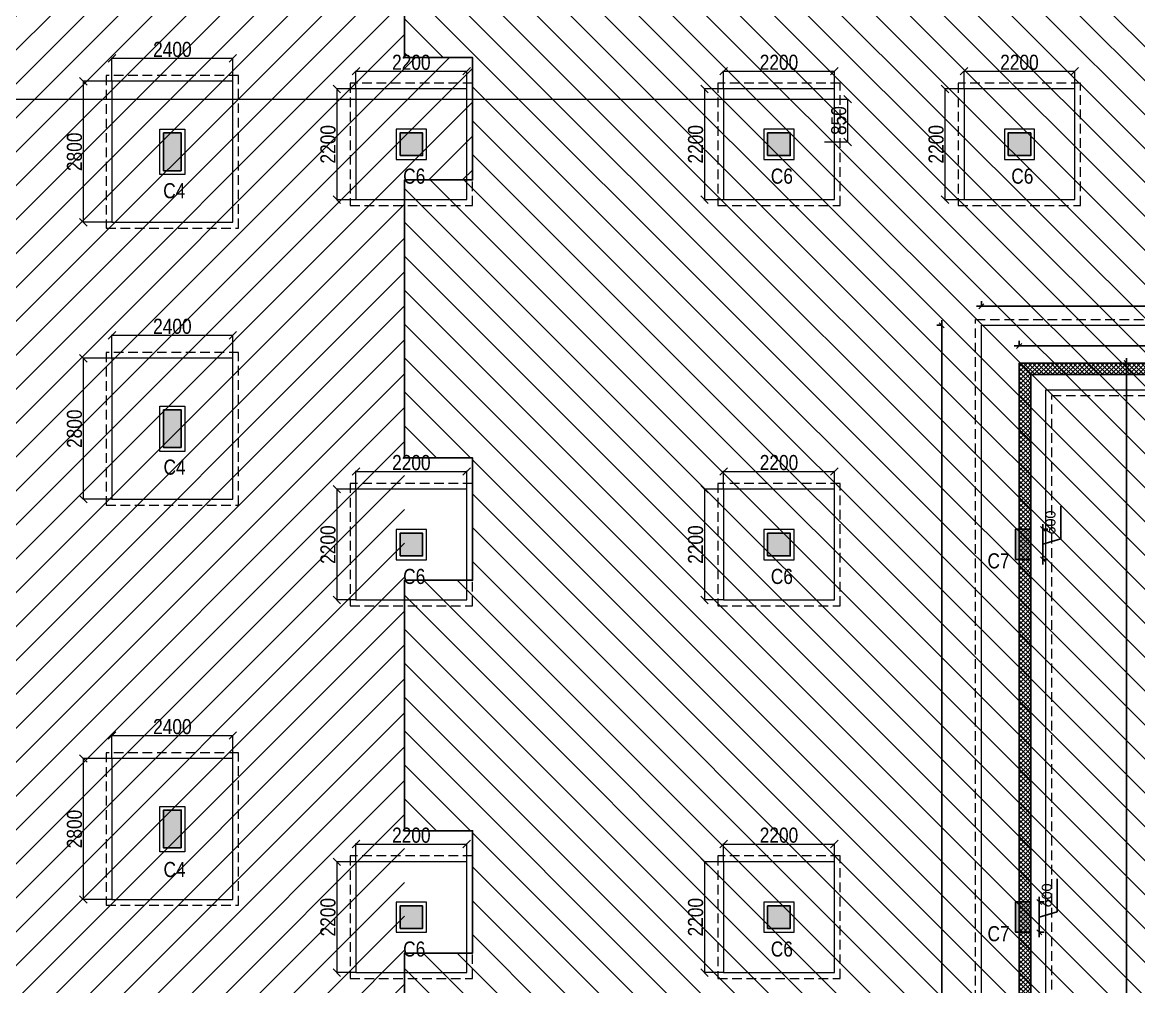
# Model space of a CAD drawing. Header units: millimetres. Extents: x 1112055 to 3390982, y -148532 to 766891.
# Drawn here: x 2784653 to 2806820, y 287762 to 306914 of the extents above; entities that cross this region are included whole.
import ezdxf

# ---------------------------------------------------------------- set-up
doc = ezdxf.new("R2010")
doc.units = ezdxf.units.MM
doc.header["$PDMODE"] = 35
doc.header["$PDSIZE"] = -25
doc.linetypes.add('Hidden', pattern=[9.525, 6.35, -3.175])
for name, color, linetype, lineweight in [('B COL. NO.', 3, 'Continuous', 20), ('B FINAL COLUMN', 1, 'Continuous', 30), ('B FOOTING', 49, 'Continuous', 20), ('B FOOTING DIM', 234, 'Continuous', 9), ('B HATCH', 250, 'Continuous', 0), ('B P.C.C', 251, 'Continuous', 0), ('EXCAVATION LINE', 236, 'Continuous', 30)]:
    doc.layers.add(name, color=color, linetype=linetype, lineweight=lineweight)
doc.layers.add('B Pedestal', color=7, linetype='Continuous', lineweight=9, true_color=0x5c8948)
doc.layers.add('B-COL HT', color=7, linetype='Continuous', lineweight=0, true_color=0x4e4f45)
doc.styles.add('Cali', font='calibri.ttf')
doc.styles.add('SWINC', font='swissc.ttf')
doc.dimstyles.new('1.100', dxfattribs={"dimtxt": 200, "dimasz": 100, "dimexe": 100, "dimexo": 100, "dimgap": 100, "dimtad": 1, "dimdec": 0, "dimzin": 0, "dimdsep": 46, "dimtxsty": 'Cali', "dimblk": 'OBLIQUE', "dimcen": 0, "dimdle": 100, "dimclrd": 256, "dimclre": 256, "dimclrt": 3, "dimadec": 0, "dimazin": 0, "dimtfac": 1, "dimtdec": 0, "dimtofl": 0, "dimtmove": 1, "dimatfit": 0, "dimfxl": 100, "dimfxlon": 1, "dimtolj": 1, "dimtzin": 0, "dimlwd": -1, "dimlwe": -1, "dimarcsym": 0})
doc.dimstyles.new('BHOOMI', dxfattribs={"dimtxt": 230, "dimasz": 150, "dimexe": 10, "dimexo": 0, "dimgap": 25, "dimtad": 1, "dimdec": 0, "dimzin": 0, "dimdsep": 46, "dimtxsty": 'SWINC', "dimblk": 'OBLIQUE', "dimcen": 0.09, "dimclrd": 250, "dimclre": 250, "dimclrt": 256, "dimaunit": 1, "dimadec": 3, "dimazin": 0, "dimtfac": 1, "dimtdec": 0, "dimtofl": 0, "dimtmove": 1, "dimatfit": 3, "dimfxl": 100, "dimtolj": 1, "dimtzin": 0, "dimlwd": 9, "dimlwe": 5, "dimarcsym": 0})

# ---------------------------------------------------------------- blocks, each defined once
blk = doc.blocks.new('_Oblique')
at = {"color": 0, "linetype": 'ByBlock', "lineweight": -2}
blk.add_line((-0.5, -0.5), (0.5, 0.5), dxfattribs=at)
blk = doc.blocks.new('*D4175')
at = {"layer": 'B FOOTING DIM', "color": 250, "lineweight": 5, "ltscale": 0.5, "transparency": 16777216}
for p, q in [((2754657, 305388), (2801051, 305388)), ((2801041, 305388), (2801041, 304538)), ((2800584, 304538), (2801051, 304538))]:
    blk.add_line(p, q, dxfattribs=at)
at = {"layer": 'Defpoints', "color": 0, "transparency": 16777216}
for p in [(2754657, 305388), (2800584, 304538), (2801041, 304538)]:
    blk.add_point(p, dxfattribs=at)
at = {"layer": 'B FOOTING DIM', "color": 250, "lineweight": 5, "transparency": 16777216, "xscale": 150, "yscale": 150, "zscale": 150}
for p, rotation in [((2801041, 305388), 90), ((2801041, 304538), 270)]:
    blk.add_blockref('_Oblique', p, dxfattribs=dict(at, rotation=rotation))
at = {"layer": 'B FOOTING DIM', "transparency": 16777216, "insert": (2800866, 304963), "char_height": 300, "attachment_point": 5, "rotation": 90, "style": 'SWINC'}
blk.add_mtext('\\A1;850', dxfattribs=at)
blk = doc.blocks.new('*D4503')
at = {"layer": 'B FOOTING DIM', "color": 250, "lineweight": 5, "ltscale": 0.5, "transparency": 16777216}
for p, q in [((2786432, 292293), (2785854, 292293)), ((2785864, 292293), (2785864, 289493)), ((2786432, 289493), (2785854, 289493))]:
    blk.add_line(p, q, dxfattribs=at)
at = {"layer": 'Defpoints', "color": 0, "transparency": 16777216}
for p in [(2786432, 292293), (2785864, 289493), (2786432, 289493)]:
    blk.add_point(p, dxfattribs=at)
at = {"layer": 'B FOOTING DIM', "color": 250, "lineweight": 5, "transparency": 16777216, "xscale": 150, "yscale": 150, "zscale": 150}
for p, rotation in [((2785864, 292293), 90), ((2785864, 289493), 270)]:
    blk.add_blockref('_Oblique', p, dxfattribs=dict(at, rotation=rotation))
at = {"layer": 'B FOOTING DIM', "transparency": 16777216, "insert": (2785689, 290893), "char_height": 300, "attachment_point": 5, "rotation": 90, "style": 'SWINC'}
blk.add_mtext('\\A1;2800', dxfattribs=at)
blk = doc.blocks.new('*D4504')
at = {"layer": 'B FOOTING DIM', "color": 250, "lineweight": 5, "ltscale": 0.5, "transparency": 16777216}
for p, q in [((2786432, 292293), (2786432, 292760)), ((2786432, 292750), (2788832, 292750)), ((2788832, 292293), (2788832, 292760))]:
    blk.add_line(p, q, dxfattribs=at)
at = {"layer": 'Defpoints', "color": 0, "transparency": 16777216}
for p in [(2788832, 292750), (2786432, 292293), (2788832, 292293)]:
    blk.add_point(p, dxfattribs=at)
at = {"layer": 'B FOOTING DIM', "color": 250, "lineweight": 5, "transparency": 16777216, "xscale": 150, "yscale": 150, "zscale": 150, "rotation": 180}
blk.add_blockref('_Oblique', (2786432, 292750), dxfattribs=at)
at = {"layer": 'B FOOTING DIM', "color": 250, "lineweight": 5, "transparency": 16777216, "xscale": 150, "yscale": 150, "zscale": 150}
blk.add_blockref('_Oblique', (2788832, 292750), dxfattribs=at)
at = {"layer": 'B FOOTING DIM', "transparency": 16777216, "insert": (2787632, 292925), "char_height": 300, "attachment_point": 5, "style": 'SWINC'}
blk.add_mtext('\\A1;2400', dxfattribs=at)
blk = doc.blocks.new('*D4505')
at = {"layer": 'B FOOTING DIM', "color": 250, "lineweight": 5, "ltscale": 0.5, "transparency": 16777216}
for p, q in [((2786432, 305743), (2785854, 305743)), ((2785864, 305743), (2785864, 302943)), ((2786432, 302943), (2785854, 302943))]:
    blk.add_line(p, q, dxfattribs=at)
at = {"layer": 'Defpoints', "color": 0, "transparency": 16777216}
for p in [(2786432, 305743), (2785864, 302943), (2786432, 302943)]:
    blk.add_point(p, dxfattribs=at)
at = {"layer": 'B FOOTING DIM', "color": 250, "lineweight": 5, "transparency": 16777216, "xscale": 150, "yscale": 150, "zscale": 150}
for p, rotation in [((2785864, 305743), 90), ((2785864, 302943), 270)]:
    blk.add_blockref('_Oblique', p, dxfattribs=dict(at, rotation=rotation))
at = {"layer": 'B FOOTING DIM', "transparency": 16777216, "insert": (2785689, 304343), "char_height": 300, "attachment_point": 5, "rotation": 90, "style": 'SWINC'}
blk.add_mtext('\\A1;2800', dxfattribs=at)
blk = doc.blocks.new('*D4506')
at = {"layer": 'B FOOTING DIM', "color": 250, "lineweight": 5, "ltscale": 0.5, "transparency": 16777216}
for p, q in [((2786432, 305743), (2786432, 306210)), ((2786432, 306200), (2788832, 306200)), ((2788832, 305743), (2788832, 306210))]:
    blk.add_line(p, q, dxfattribs=at)
at = {"layer": 'Defpoints', "color": 0, "transparency": 16777216}
for p in [(2788832, 306200), (2786432, 305743), (2788832, 305743)]:
    blk.add_point(p, dxfattribs=at)
at = {"layer": 'B FOOTING DIM', "color": 250, "lineweight": 5, "transparency": 16777216, "xscale": 150, "yscale": 150, "zscale": 150, "rotation": 180}
blk.add_blockref('_Oblique', (2786432, 306200), dxfattribs=at)
at = {"layer": 'B FOOTING DIM', "color": 250, "lineweight": 5, "transparency": 16777216, "xscale": 150, "yscale": 150, "zscale": 150}
blk.add_blockref('_Oblique', (2788832, 306200), dxfattribs=at)
at = {"layer": 'B FOOTING DIM', "transparency": 16777216, "insert": (2787632, 306375), "char_height": 300, "attachment_point": 5, "style": 'SWINC'}
blk.add_mtext('\\A1;2400', dxfattribs=at)
blk = doc.blocks.new('*D4263')
at = {"layer": 'B FOOTING DIM', "color": 250, "lineweight": 5, "ltscale": 0.5, "transparency": 16777216}
for p, q in [((2798577, 290242), (2798188, 290242)), ((2798198, 290242), (2798198, 288042)), ((2798577, 288042), (2798188, 288042))]:
    blk.add_line(p, q, dxfattribs=at)
at = {"layer": 'Defpoints', "color": 0, "transparency": 16777216}
for p in [(2798577, 290242), (2798198, 288042), (2798577, 288042)]:
    blk.add_point(p, dxfattribs=at)
at = {"layer": 'B FOOTING DIM', "color": 250, "lineweight": 5, "transparency": 16777216, "xscale": 150, "yscale": 150, "zscale": 150}
for p, rotation in [((2798198, 290242), 90), ((2798198, 288042), 270)]:
    blk.add_blockref('_Oblique', p, dxfattribs=dict(at, rotation=rotation))
at = {"layer": 'B FOOTING DIM', "transparency": 16777216, "insert": (2798023, 289142), "char_height": 300, "attachment_point": 5, "rotation": 90, "style": 'SWINC'}
blk.add_mtext('\\A1;2200', dxfattribs=at)
blk = doc.blocks.new('*D4264')
at = {"layer": 'B FOOTING DIM', "color": 250, "lineweight": 5, "ltscale": 0.5, "transparency": 16777216}
for p, q in [((2798577, 290242), (2798577, 290604)), ((2798577, 290594), (2800777, 290594)), ((2800777, 290242), (2800777, 290604))]:
    blk.add_line(p, q, dxfattribs=at)
at = {"layer": 'Defpoints', "color": 0, "transparency": 16777216}
for p in [(2800777, 290594), (2798577, 290242), (2800777, 290242)]:
    blk.add_point(p, dxfattribs=at)
at = {"layer": 'B FOOTING DIM', "color": 250, "lineweight": 5, "transparency": 16777216, "xscale": 150, "yscale": 150, "zscale": 150, "rotation": 180}
blk.add_blockref('_Oblique', (2798577, 290594), dxfattribs=at)
at = {"layer": 'B FOOTING DIM', "color": 250, "lineweight": 5, "transparency": 16777216, "xscale": 150, "yscale": 150, "zscale": 150}
blk.add_blockref('_Oblique', (2800777, 290594), dxfattribs=at)
at = {"layer": 'B FOOTING DIM', "transparency": 16777216, "insert": (2799677, 290769), "char_height": 300, "attachment_point": 5, "style": 'SWINC'}
blk.add_mtext('\\A1;2200', dxfattribs=at)
blk = doc.blocks.new('*D4265')
at = {"layer": 'B FOOTING DIM', "color": 250, "lineweight": 5, "ltscale": 0.5, "transparency": 16777216}
for p, q in [((2791277, 290242), (2790888, 290242)), ((2790898, 290242), (2790898, 288042)), ((2791277, 288042), (2790888, 288042))]:
    blk.add_line(p, q, dxfattribs=at)
at = {"layer": 'Defpoints', "color": 0, "transparency": 16777216}
for p in [(2791277, 290242), (2790898, 288042), (2791277, 288042)]:
    blk.add_point(p, dxfattribs=at)
at = {"layer": 'B FOOTING DIM', "color": 250, "lineweight": 5, "transparency": 16777216, "xscale": 150, "yscale": 150, "zscale": 150}
for p, rotation in [((2790898, 290242), 90), ((2790898, 288042), 270)]:
    blk.add_blockref('_Oblique', p, dxfattribs=dict(at, rotation=rotation))
at = {"layer": 'B FOOTING DIM', "transparency": 16777216, "insert": (2790723, 289142), "char_height": 300, "attachment_point": 5, "rotation": 90, "style": 'SWINC'}
blk.add_mtext('\\A1;2200', dxfattribs=at)
blk = doc.blocks.new('*D4266')
at = {"layer": 'B FOOTING DIM', "color": 250, "lineweight": 5, "ltscale": 0.5, "transparency": 16777216}
for p, q in [((2791277, 290242), (2791277, 290604)), ((2791277, 290594), (2793477, 290594)), ((2793477, 290242), (2793477, 290604))]:
    blk.add_line(p, q, dxfattribs=at)
at = {"layer": 'Defpoints', "color": 0, "transparency": 16777216}
for p in [(2793477, 290594), (2791277, 290242), (2793477, 290242)]:
    blk.add_point(p, dxfattribs=at)
at = {"layer": 'B FOOTING DIM', "color": 250, "lineweight": 5, "transparency": 16777216, "xscale": 150, "yscale": 150, "zscale": 150, "rotation": 180}
blk.add_blockref('_Oblique', (2791277, 290594), dxfattribs=at)
at = {"layer": 'B FOOTING DIM', "color": 250, "lineweight": 5, "transparency": 16777216, "xscale": 150, "yscale": 150, "zscale": 150}
blk.add_blockref('_Oblique', (2793477, 290594), dxfattribs=at)
at = {"layer": 'B FOOTING DIM', "transparency": 16777216, "insert": (2792377, 290769), "char_height": 300, "attachment_point": 5, "style": 'SWINC'}
blk.add_mtext('\\A1;2200', dxfattribs=at)
blk = doc.blocks.new('*D4267')
at = {"layer": 'B FOOTING DIM', "color": 250, "lineweight": 5, "ltscale": 0.5, "transparency": 16777216}
for p, q in [((2791277, 297642), (2790888, 297642)), ((2790898, 297642), (2790898, 295442)), ((2791277, 295442), (2790888, 295442))]:
    blk.add_line(p, q, dxfattribs=at)
at = {"layer": 'Defpoints', "color": 0, "transparency": 16777216}
for p in [(2791277, 297642), (2790898, 295442), (2791277, 295442)]:
    blk.add_point(p, dxfattribs=at)
at = {"layer": 'B FOOTING DIM', "color": 250, "lineweight": 5, "transparency": 16777216, "xscale": 150, "yscale": 150, "zscale": 150}
for p, rotation in [((2790898, 297642), 90), ((2790898, 295442), 270)]:
    blk.add_blockref('_Oblique', p, dxfattribs=dict(at, rotation=rotation))
at = {"layer": 'B FOOTING DIM', "transparency": 16777216, "insert": (2790723, 296542), "char_height": 300, "attachment_point": 5, "rotation": 90, "style": 'SWINC'}
blk.add_mtext('\\A1;2200', dxfattribs=at)
blk = doc.blocks.new('*D4268')
at = {"layer": 'B FOOTING DIM', "color": 250, "lineweight": 5, "ltscale": 0.5, "transparency": 16777216}
for p, q in [((2791277, 297642), (2791277, 298004)), ((2791277, 297994), (2793477, 297994)), ((2793477, 297642), (2793477, 298004))]:
    blk.add_line(p, q, dxfattribs=at)
at = {"layer": 'Defpoints', "color": 0, "transparency": 16777216}
for p in [(2793477, 297994), (2791277, 297642), (2793477, 297642)]:
    blk.add_point(p, dxfattribs=at)
at = {"layer": 'B FOOTING DIM', "color": 250, "lineweight": 5, "transparency": 16777216, "xscale": 150, "yscale": 150, "zscale": 150, "rotation": 180}
blk.add_blockref('_Oblique', (2791277, 297994), dxfattribs=at)
at = {"layer": 'B FOOTING DIM', "color": 250, "lineweight": 5, "transparency": 16777216, "xscale": 150, "yscale": 150, "zscale": 150}
blk.add_blockref('_Oblique', (2793477, 297994), dxfattribs=at)
at = {"layer": 'B FOOTING DIM', "transparency": 16777216, "insert": (2792377, 298169), "char_height": 300, "attachment_point": 5, "style": 'SWINC'}
blk.add_mtext('\\A1;2200', dxfattribs=at)
blk = doc.blocks.new('*D4269')
at = {"layer": 'B FOOTING DIM', "color": 250, "lineweight": 5, "ltscale": 0.5, "transparency": 16777216}
for p, q in [((2798577, 297642), (2798188, 297642)), ((2798198, 297642), (2798198, 295442)), ((2798577, 295442), (2798188, 295442))]:
    blk.add_line(p, q, dxfattribs=at)
at = {"layer": 'Defpoints', "color": 0, "transparency": 16777216}
for p in [(2798577, 297642), (2798198, 295442), (2798577, 295442)]:
    blk.add_point(p, dxfattribs=at)
at = {"layer": 'B FOOTING DIM', "color": 250, "lineweight": 5, "transparency": 16777216, "xscale": 150, "yscale": 150, "zscale": 150}
for p, rotation in [((2798198, 297642), 90), ((2798198, 295442), 270)]:
    blk.add_blockref('_Oblique', p, dxfattribs=dict(at, rotation=rotation))
at = {"layer": 'B FOOTING DIM', "transparency": 16777216, "insert": (2798023, 296542), "char_height": 300, "attachment_point": 5, "rotation": 90, "style": 'SWINC'}
blk.add_mtext('\\A1;2200', dxfattribs=at)
blk = doc.blocks.new('*D4270')
at = {"layer": 'B FOOTING DIM', "color": 250, "lineweight": 5, "ltscale": 0.5, "transparency": 16777216}
for p, q in [((2798577, 297642), (2798577, 298004)), ((2798577, 297994), (2800777, 297994)), ((2800777, 297642), (2800777, 298004))]:
    blk.add_line(p, q, dxfattribs=at)
at = {"layer": 'Defpoints', "color": 0, "transparency": 16777216}
for p in [(2800777, 297994), (2798577, 297642), (2800777, 297642)]:
    blk.add_point(p, dxfattribs=at)
at = {"layer": 'B FOOTING DIM', "color": 250, "lineweight": 5, "transparency": 16777216, "xscale": 150, "yscale": 150, "zscale": 150, "rotation": 180}
blk.add_blockref('_Oblique', (2798577, 297994), dxfattribs=at)
at = {"layer": 'B FOOTING DIM', "color": 250, "lineweight": 5, "transparency": 16777216, "xscale": 150, "yscale": 150, "zscale": 150}
blk.add_blockref('_Oblique', (2800777, 297994), dxfattribs=at)
at = {"layer": 'B FOOTING DIM', "transparency": 16777216, "insert": (2799677, 298169), "char_height": 300, "attachment_point": 5, "style": 'SWINC'}
blk.add_mtext('\\A1;2200', dxfattribs=at)
blk = doc.blocks.new('*D4271')
at = {"layer": 'B FOOTING DIM', "color": 250, "lineweight": 5, "ltscale": 0.5, "transparency": 16777216}
for p, q in [((2803352, 305592), (2802963, 305592)), ((2802973, 305592), (2802973, 303392)), ((2803352, 303392), (2802963, 303392))]:
    blk.add_line(p, q, dxfattribs=at)
at = {"layer": 'Defpoints', "color": 0, "transparency": 16777216}
for p in [(2803352, 305592), (2802973, 303392), (2803352, 303392)]:
    blk.add_point(p, dxfattribs=at)
at = {"layer": 'B FOOTING DIM', "color": 250, "lineweight": 5, "transparency": 16777216, "xscale": 150, "yscale": 150, "zscale": 150}
for p, rotation in [((2802973, 305592), 90), ((2802973, 303392), 270)]:
    blk.add_blockref('_Oblique', p, dxfattribs=dict(at, rotation=rotation))
at = {"layer": 'B FOOTING DIM', "transparency": 16777216, "insert": (2802798, 304492), "char_height": 300, "attachment_point": 5, "rotation": 90, "style": 'SWINC'}
blk.add_mtext('\\A1;2200', dxfattribs=at)
blk = doc.blocks.new('*D4272')
at = {"layer": 'B FOOTING DIM', "color": 250, "lineweight": 5, "ltscale": 0.5, "transparency": 16777216}
for p, q in [((2803352, 305592), (2803352, 305954)), ((2803352, 305944), (2805552, 305944)), ((2805552, 305592), (2805552, 305954))]:
    blk.add_line(p, q, dxfattribs=at)
at = {"layer": 'Defpoints', "color": 0, "transparency": 16777216}
for p in [(2805552, 305944), (2803352, 305592), (2805552, 305592)]:
    blk.add_point(p, dxfattribs=at)
at = {"layer": 'B FOOTING DIM', "color": 250, "lineweight": 5, "transparency": 16777216, "xscale": 150, "yscale": 150, "zscale": 150, "rotation": 180}
blk.add_blockref('_Oblique', (2803352, 305944), dxfattribs=at)
at = {"layer": 'B FOOTING DIM', "color": 250, "lineweight": 5, "transparency": 16777216, "xscale": 150, "yscale": 150, "zscale": 150}
blk.add_blockref('_Oblique', (2805552, 305944), dxfattribs=at)
at = {"layer": 'B FOOTING DIM', "transparency": 16777216, "insert": (2804452, 306119), "char_height": 300, "attachment_point": 5, "style": 'SWINC'}
blk.add_mtext('\\A1;2200', dxfattribs=at)
blk = doc.blocks.new('*D4273')
at = {"layer": 'B FOOTING DIM', "color": 250, "lineweight": 5, "ltscale": 0.5, "transparency": 16777216}
for p, q in [((2798577, 305592), (2798188, 305592)), ((2798198, 305592), (2798198, 303392)), ((2798577, 303392), (2798188, 303392))]:
    blk.add_line(p, q, dxfattribs=at)
at = {"layer": 'Defpoints', "color": 0, "transparency": 16777216}
for p in [(2798577, 305592), (2798198, 303392), (2798577, 303392)]:
    blk.add_point(p, dxfattribs=at)
at = {"layer": 'B FOOTING DIM', "color": 250, "lineweight": 5, "transparency": 16777216, "xscale": 150, "yscale": 150, "zscale": 150}
for p, rotation in [((2798198, 305592), 90), ((2798198, 303392), 270)]:
    blk.add_blockref('_Oblique', p, dxfattribs=dict(at, rotation=rotation))
at = {"layer": 'B FOOTING DIM', "transparency": 16777216, "insert": (2798023, 304492), "char_height": 300, "attachment_point": 5, "rotation": 90, "style": 'SWINC'}
blk.add_mtext('\\A1;2200', dxfattribs=at)
blk = doc.blocks.new('*D4274')
at = {"layer": 'B FOOTING DIM', "color": 250, "lineweight": 5, "ltscale": 0.5, "transparency": 16777216}
for p, q in [((2798577, 305592), (2798577, 305954)), ((2798577, 305944), (2800777, 305944)), ((2800777, 305592), (2800777, 305954))]:
    blk.add_line(p, q, dxfattribs=at)
at = {"layer": 'Defpoints', "color": 0, "transparency": 16777216}
for p in [(2800777, 305944), (2798577, 305592), (2800777, 305592)]:
    blk.add_point(p, dxfattribs=at)
at = {"layer": 'B FOOTING DIM', "color": 250, "lineweight": 5, "transparency": 16777216, "xscale": 150, "yscale": 150, "zscale": 150, "rotation": 180}
blk.add_blockref('_Oblique', (2798577, 305944), dxfattribs=at)
at = {"layer": 'B FOOTING DIM', "color": 250, "lineweight": 5, "transparency": 16777216, "xscale": 150, "yscale": 150, "zscale": 150}
blk.add_blockref('_Oblique', (2800777, 305944), dxfattribs=at)
at = {"layer": 'B FOOTING DIM', "transparency": 16777216, "insert": (2799677, 306119), "char_height": 300, "attachment_point": 5, "style": 'SWINC'}
blk.add_mtext('\\A1;2200', dxfattribs=at)
blk = doc.blocks.new('*D4275')
at = {"layer": 'B FOOTING DIM', "color": 250, "lineweight": 5, "ltscale": 0.5, "transparency": 16777216}
for p, q in [((2791277, 305592), (2790888, 305592)), ((2790898, 305592), (2790898, 303392)), ((2791277, 303392), (2790888, 303392))]:
    blk.add_line(p, q, dxfattribs=at)
at = {"layer": 'Defpoints', "color": 0, "transparency": 16777216}
for p in [(2791277, 305592), (2790898, 303392), (2791277, 303392)]:
    blk.add_point(p, dxfattribs=at)
at = {"layer": 'B FOOTING DIM', "color": 250, "lineweight": 5, "transparency": 16777216, "xscale": 150, "yscale": 150, "zscale": 150}
for p, rotation in [((2790898, 305592), 90), ((2790898, 303392), 270)]:
    blk.add_blockref('_Oblique', p, dxfattribs=dict(at, rotation=rotation))
at = {"layer": 'B FOOTING DIM', "transparency": 16777216, "insert": (2790723, 304492), "char_height": 300, "attachment_point": 5, "rotation": 90, "style": 'SWINC'}
blk.add_mtext('\\A1;2200', dxfattribs=at)
blk = doc.blocks.new('*D4276')
at = {"layer": 'B FOOTING DIM', "color": 250, "lineweight": 5, "ltscale": 0.5, "transparency": 16777216}
for p, q in [((2791277, 305592), (2791277, 305954)), ((2791277, 305944), (2793477, 305944)), ((2793477, 305592), (2793477, 305954))]:
    blk.add_line(p, q, dxfattribs=at)
at = {"layer": 'Defpoints', "color": 0, "transparency": 16777216}
for p in [(2793477, 305944), (2791277, 305592), (2793477, 305592)]:
    blk.add_point(p, dxfattribs=at)
at = {"layer": 'B FOOTING DIM', "color": 250, "lineweight": 5, "transparency": 16777216, "xscale": 150, "yscale": 150, "zscale": 150, "rotation": 180}
blk.add_blockref('_Oblique', (2791277, 305944), dxfattribs=at)
at = {"layer": 'B FOOTING DIM', "color": 250, "lineweight": 5, "transparency": 16777216, "xscale": 150, "yscale": 150, "zscale": 150}
blk.add_blockref('_Oblique', (2793477, 305944), dxfattribs=at)
at = {"layer": 'B FOOTING DIM', "transparency": 16777216, "insert": (2792377, 306119), "char_height": 300, "attachment_point": 5, "style": 'SWINC'}
blk.add_mtext('\\A1;2200', dxfattribs=at)
blk = doc.blocks.new('*D4281')
at = {"layer": 'B FOOTING DIM', "color": 250, "lineweight": 5, "ltscale": 0.5, "transparency": 16777216}
for p, q in [((2786432, 300243), (2785854, 300243)), ((2785864, 300243), (2785864, 297443)), ((2786432, 297443), (2785854, 297443))]:
    blk.add_line(p, q, dxfattribs=at)
at = {"layer": 'Defpoints', "color": 0, "transparency": 16777216}
for p in [(2786432, 300243), (2785864, 297443), (2786432, 297443)]:
    blk.add_point(p, dxfattribs=at)
at = {"layer": 'B FOOTING DIM', "color": 250, "lineweight": 5, "transparency": 16777216, "xscale": 150, "yscale": 150, "zscale": 150}
for p, rotation in [((2785864, 300243), 90), ((2785864, 297443), 270)]:
    blk.add_blockref('_Oblique', p, dxfattribs=dict(at, rotation=rotation))
at = {"layer": 'B FOOTING DIM', "transparency": 16777216, "insert": (2785689, 298843), "char_height": 300, "attachment_point": 5, "rotation": 90, "style": 'SWINC'}
blk.add_mtext('\\A1;2800', dxfattribs=at)
blk = doc.blocks.new('*D4282')
at = {"layer": 'B FOOTING DIM', "color": 250, "lineweight": 5, "ltscale": 0.5, "transparency": 16777216}
for p, q in [((2786432, 300243), (2786432, 300710)), ((2786432, 300700), (2788832, 300700)), ((2788832, 300243), (2788832, 300710))]:
    blk.add_line(p, q, dxfattribs=at)
at = {"layer": 'Defpoints', "color": 0, "transparency": 16777216}
for p in [(2788832, 300700), (2786432, 300243), (2788832, 300243)]:
    blk.add_point(p, dxfattribs=at)
at = {"layer": 'B FOOTING DIM', "color": 250, "lineweight": 5, "transparency": 16777216, "xscale": 150, "yscale": 150, "zscale": 150, "rotation": 180}
blk.add_blockref('_Oblique', (2786432, 300700), dxfattribs=at)
at = {"layer": 'B FOOTING DIM', "color": 250, "lineweight": 5, "transparency": 16777216, "xscale": 150, "yscale": 150, "zscale": 150}
blk.add_blockref('_Oblique', (2788832, 300700), dxfattribs=at)
at = {"layer": 'B FOOTING DIM', "transparency": 16777216, "insert": (2787632, 300875), "char_height": 300, "attachment_point": 5, "style": 'SWINC'}
blk.add_mtext('\\A1;2400', dxfattribs=at)
blk = doc.blocks.new('*D5866')
at = {"transparency": 16777216}
for p, q in [((2806581, 300247), (2806581, 260017)), ((2806581, 300147), (2806681, 300147)), ((2806581, 260117), (2806681, 260117))]:
    blk.add_line(p, q, dxfattribs=at)
at = {"layer": 'Defpoints', "color": 0, "lineweight": 40, "transparency": 16777216}
for p in [(2804677, 300147), (2804677, 260117), (2806581, 260117)]:
    blk.add_point(p, dxfattribs=at)
at = {"transparency": 16777216, "xscale": 100, "yscale": 100, "zscale": 100}
for p, rotation in [((2806581, 300147), 90), ((2806581, 260117), 270)]:
    blk.add_blockref('_Oblique', p, dxfattribs=dict(at, rotation=rotation))
at = {"color": 3, "lineweight": 40, "transparency": 16777216, "insert": (2806379, 280132), "char_height": 200, "attachment_point": 5, "rotation": 90, "style": 'Cali'}
blk.add_mtext('\\A1;40030', dxfattribs=at)
blk = doc.blocks.new('*D5868')
at = {"transparency": 16777216}
for p, q in [((2802909, 300897), (2802809, 300897)), ((2802909, 259717), (2802909, 300997)), ((2802909, 259817), (2802809, 259817))]:
    blk.add_line(p, q, dxfattribs=at)
at = {"layer": 'Defpoints', "color": 0, "lineweight": 40, "transparency": 16777216}
for p in [(2802909, 300897), (2803697, 300897), (2804977, 259817)]:
    blk.add_point(p, dxfattribs=at)
at = {"transparency": 16777216, "xscale": 100, "yscale": 100, "zscale": 100}
for p, rotation in [((2802909, 300897), 90), ((2802909, 259817), 270)]:
    blk.add_blockref('_Oblique', p, dxfattribs=dict(at, rotation=rotation))
at = {"color": 3, "lineweight": 40, "transparency": 16777216, "insert": (2802706, 280357), "char_height": 200, "attachment_point": 5, "rotation": 90, "style": 'Cali'}
blk.add_mtext('\\A1;41080', dxfattribs=at)
blk = doc.blocks.new('*D5869')
at = {"transparency": 16777216}
for p, q in [((2804447, 300487), (2804447, 300587)), ((2817307, 300487), (2817307, 300587)), ((2804347, 300487), (2817407, 300487))]:
    blk.add_line(p, q, dxfattribs=at)
at = {"layer": 'Defpoints', "color": 0, "lineweight": 40, "transparency": 16777216}
for p in [(2817307, 300487), (2804447, 300147), (2817307, 299917)]:
    blk.add_point(p, dxfattribs=at)
at = {"transparency": 16777216, "xscale": 100, "yscale": 100, "zscale": 100, "rotation": 180}
blk.add_blockref('_Oblique', (2804447, 300487), dxfattribs=at)
at = {"transparency": 16777216, "xscale": 100, "yscale": 100, "zscale": 100}
blk.add_blockref('_Oblique', (2817307, 300487), dxfattribs=at)
at = {"color": 3, "lineweight": 40, "transparency": 16777216, "insert": (2810877, 300690), "char_height": 200, "attachment_point": 5, "style": 'Cali'}
blk.add_mtext('\\A1;12860', dxfattribs=at)
blk = doc.blocks.new('*D5870')
at = {"transparency": 16777216}
for p, q in [((2803597, 301276), (2817707, 301276)), ((2803697, 301276), (2803697, 301376)), ((2817607, 301276), (2817607, 301376))]:
    blk.add_line(p, q, dxfattribs=at)
at = {"layer": 'Defpoints', "color": 0, "lineweight": 40, "transparency": 16777216}
for p in [(2817607, 301276), (2803697, 300897), (2817607, 299617)]:
    blk.add_point(p, dxfattribs=at)
at = {"transparency": 16777216, "xscale": 100, "yscale": 100, "zscale": 100, "rotation": 180}
blk.add_blockref('_Oblique', (2803697, 301276), dxfattribs=at)
at = {"transparency": 16777216, "xscale": 100, "yscale": 100, "zscale": 100}
blk.add_blockref('_Oblique', (2817607, 301276), dxfattribs=at)
at = {"color": 3, "lineweight": 40, "transparency": 16777216, "insert": (2810652, 301478), "char_height": 200, "attachment_point": 5, "style": 'Cali'}
blk.add_mtext('\\A1;13910', dxfattribs=at)
blk = doc.blocks.new('*D6849')
at = {"transparency": 16777216}
for p, q in [((2805198, 289901), (2805198, 289250)), ((2804846, 289444), (2804846, 289544)), ((2804846, 289444), (2804946, 289444)), ((2804846, 289444), (2804846, 288844)), ((2805198, 289250), (2804846, 289144)), ((2804846, 288844), (2804946, 288844)), ((2804846, 288844), (2804846, 288744))]:
    blk.add_line(p, q, dxfattribs=at)
at = {"layer": 'Defpoints', "color": 0, "lineweight": 40, "transparency": 16777216}
for p in [(2804677, 289444), (2804677, 288844), (2804846, 288844)]:
    blk.add_point(p, dxfattribs=at)
at = {"transparency": 16777216, "xscale": 100, "yscale": 100, "zscale": 100}
for p, rotation in [((2804846, 289444), 270), ((2804846, 288844), 90)]:
    blk.add_blockref('_Oblique', p, dxfattribs=dict(at, rotation=rotation))
at = {"color": 3, "lineweight": 40, "transparency": 16777216, "insert": (2804996, 289575), "char_height": 200, "attachment_point": 5, "rotation": 90, "style": 'Cali'}
blk.add_mtext('\\A1;600', dxfattribs=at)
blk = doc.blocks.new('*D6850')
at = {"transparency": 16777216}
for p, q in [((2805271, 297306), (2805271, 296655)), ((2804919, 296849), (2804919, 296949)), ((2804919, 296849), (2805019, 296849)), ((2804919, 296849), (2804919, 296249)), ((2805271, 296655), (2804919, 296549)), ((2804919, 296249), (2805019, 296249)), ((2804919, 296249), (2804919, 296149))]:
    blk.add_line(p, q, dxfattribs=at)
at = {"layer": 'Defpoints', "color": 0, "lineweight": 40, "transparency": 16777216}
for p in [(2804677, 296849), (2804677, 296249), (2804919, 296249)]:
    blk.add_point(p, dxfattribs=at)
at = {"transparency": 16777216, "xscale": 100, "yscale": 100, "zscale": 100}
for p, rotation in [((2804919, 296849), 270), ((2804919, 296249), 90)]:
    blk.add_blockref('_Oblique', p, dxfattribs=dict(at, rotation=rotation))
at = {"color": 3, "lineweight": 40, "transparency": 16777216, "insert": (2805069, 296980), "char_height": 200, "attachment_point": 5, "rotation": 90, "style": 'Cali'}
blk.add_mtext('\\A1;600', dxfattribs=at)

msp = doc.modelspace()

# ---------------------------------------------------------------- hatches: boundary and pattern name
at = {"layer": 'B HATCH', "lineweight": 0}
h = msp.add_hatch(dxfattribs=at)
h.set_pattern_fill('ANSI37', color=250, scale=20, style=0)
h.set_pattern_definition([(45, (1040446.71, -149308.41), (-44.9012806, 44.9012806), []), (135, (1040446.71, -149308.41), (-44.9012806, -44.9012806), [])])
h.paths.add_polyline_path([(2817077.2, 369281.5), (2817077.2, 372824.4), (2809902.2, 372698.5), (2809902.2, 369281.7)], flags=16)
h.paths.add_polyline_path([(2791213.2, 369828.2), (2796162.2, 369828.2), (2796162.2, 372457.1), (2791213.2, 372370.2)], flags=16)
h.paths.add_polyline_path([(2798052.2, 372490.5), (2798502.2, 372498.4), (2798502.2, 369281.2), (2798052.2, 369281.2)], flags=16)
h.paths.add_polyline_path([(2753987.2, 369013), (2753987.2, 260347.4), (2804447.2, 260347.4), (2804447.2, 300147.4), (2817077.2, 300147.4), (2817077.2, 369051.5), (2798038.8, 369052), (2798038.8, 366392.4), (2797822.2, 366392.4), (2797822.2, 372486.5), (2796392.2, 372461.4), (2796392.2, 366392.4), (2796162.2, 366392.4), (2796162.2, 369598.2), (2786711.2, 369598.2), (2786711.2, 369013)], flags=16)
h.paths.add_polyline_path([(2809676.9, 372694.5), (2809676.9, 369281.7), (2802247.2, 369281.9), (2802247.2, 372564.1)], flags=16)
h.paths.add_polyline_path([(2798732.2, 369282), (2798732.2, 372502.4), (2802017.2, 372560.1), (2802017.2, 369281.9)], flags=16)
h.paths.add_polyline_path([(2786481.2, 369243), (2753757.2, 369243), (2753757.2, 260117.4), (2804677.2, 260117.4), (2804677.2, 299917.4), (2817307.2, 299917.4), (2817307.2, 373058.5), (2790983.2, 372596.5), (2790983.2, 369828.2), (2786481.2, 369828.2)])
at = {"layer": 'B-COL HT', "lineweight": 0}
h = msp.add_hatch(color=250, dxfattribs=at)
h.dxf.hatch_style = 1
h.paths.add_polyline_path([(2787807.2, 303968), (2787457.2, 303968), (2787457.2, 304718), (2787807.2, 304718)])
h = msp.add_hatch(color=250, dxfattribs=at)
h.dxf.hatch_style = 1
h.paths.add_polyline_path([(2792152.2, 304267.4), (2792602.2, 304267.4), (2792602.2, 304717.4), (2792152.2, 304717.4)])
h = msp.add_hatch(color=250, dxfattribs=at)
h.dxf.hatch_style = 1
h.paths.add_polyline_path([(2799452.2, 304267.4), (2799902.2, 304267.4), (2799902.2, 304717.4), (2799452.2, 304717.4)])
h = msp.add_hatch(color=250, dxfattribs=at)
h.dxf.hatch_style = 1
h.paths.add_polyline_path([(2804227.2, 304267.4), (2804677.2, 304267.4), (2804677.2, 304717.4), (2804227.2, 304717.4)])
h = msp.add_hatch(color=250, dxfattribs=at)
h.dxf.hatch_style = 1
h.paths.add_polyline_path([(2787807.2, 298468), (2787457.2, 298468), (2787457.2, 299218), (2787807.2, 299218)])
h = msp.add_hatch(color=250, dxfattribs=at)
h.dxf.hatch_style = 1
h.paths.add_polyline_path([(2804677.2, 296848.9), (2804377.2, 296848.9), (2804377.2, 296248.9), (2804677.2, 296248.9)])
h = msp.add_hatch(color=250, dxfattribs=at)
h.dxf.hatch_style = 1
h.paths.add_polyline_path([(2792152.2, 296317.4), (2792602.2, 296317.4), (2792602.2, 296767.4), (2792152.2, 296767.4)])
h = msp.add_hatch(color=250, dxfattribs=at)
h.dxf.hatch_style = 1
h.paths.add_polyline_path([(2799452.2, 296317.4), (2799902.2, 296317.4), (2799902.2, 296767.4), (2799452.2, 296767.4)])
h = msp.add_hatch(color=250, dxfattribs=at)
h.dxf.hatch_style = 1
h.paths.add_polyline_path([(2787807.2, 290518), (2787457.2, 290518), (2787457.2, 291268), (2787807.2, 291268)])
h = msp.add_hatch(color=250, dxfattribs=at)
h.dxf.hatch_style = 1
h.paths.add_polyline_path([(2792152.2, 288917.4), (2792602.2, 288917.4), (2792602.2, 289367.4), (2792152.2, 289367.4)])
h = msp.add_hatch(color=250, dxfattribs=at)
h.dxf.hatch_style = 1
h.paths.add_polyline_path([(2799452.2, 288917.4), (2799902.2, 288917.4), (2799902.2, 289367.4), (2799452.2, 289367.4)])
h = msp.add_hatch(color=250, dxfattribs=at)
h.dxf.hatch_style = 1
h.paths.add_polyline_path([(2804677.2, 289443.9), (2804377.2, 289443.9), (2804377.2, 288843.9), (2804677.2, 288843.9)])
at = {"layer": 'EXCAVATION LINE', "lineweight": 0}
h = msp.add_hatch(dxfattribs=at)
h.set_pattern_fill('ANSI31', color=250, scale=150)
h.set_pattern_definition([(45, (838855.95, -148808.4), (-336.7596, 336.7596), [])])
h.paths.add_polyline_path([(2753042.2, 321417.4), (2753042.2, 256852.4), (2759522.2, 256852.4), (2793592.2, 256852.4), (2793592.2, 269203.9), (2792242.2, 271633.9), (2792242.2, 303783.9), (2793592.2, 303783.9), (2793592.2, 306213.9), (2792242.2, 306213.9), (2792242.2, 321417.4)])
h = msp.add_hatch(dxfattribs=at)
h.set_pattern_fill('ANSI31', color=250, scale=150, angle=270)
h.set_pattern_definition([(315, (838855.95, -148808.4), (336.7596, 336.7596), [])])
edge = h.paths.add_edge_path()
edge.add_line((2793592.2, 268516.4), (2793592.2, 256852.4))
edge.add_line((2793592.2, 256852.4), (2810905.3, 256852.4))
edge.add_line((2810905.3, 256852.4), (2810905.3, 299374.4))
edge.add_line((2810905.3, 299374.4), (2818615.6, 299374.4))
edge.add_line((2818615.6, 299374.4), (2818615.6, 321417.4))
edge.add_line((2818615.6, 321417.4), (2792242.2, 321417.4))
edge.add_line((2792242.2, 321417.4), (2792242.2, 306265.3))
edge.add_arc((2792293.6, 306265.3), 51.4, 180.0002, 270)
edge.add_line((2792293.6, 306213.9), (2793592.2, 306213.9))
edge.add_line((2793592.2, 306213.9), (2793592.2, 303783.9))
edge.add_line((2793592.2, 303783.9), (2792242.2, 303783.9))
edge.add_line((2792242.2, 303783.9), (2792242.2, 298263.9))
edge.add_line((2792242.2, 298263.9), (2793592.2, 298263.9))
edge.add_line((2793592.2, 298263.9), (2793592.2, 295833.9))
edge.add_line((2793592.2, 295833.9), (2792242.2, 295833.9))
edge.add_line((2792242.2, 295833.9), (2792242.2, 290858.9))
edge.add_line((2792242.2, 290858.9), (2793592.2, 290858.9))
edge.add_line((2793592.2, 290858.9), (2793592.2, 288428.9))
edge.add_line((2793592.2, 288428.9), (2792242.2, 288428.9))
edge.add_line((2792242.2, 288428.9), (2792242.2, 282908.9))
edge.add_line((2792242.2, 282908.9), (2793592.2, 282908.9))
edge.add_line((2793592.2, 282908.9), (2793592.2, 280478.9))
edge.add_line((2793592.2, 280478.9), (2792242.2, 280478.9))
edge.add_line((2792242.2, 280478.9), (2792242.2, 276958.9))
edge.add_line((2792242.2, 276958.9), (2793592.2, 276958.9))
edge.add_line((2793592.2, 276958.9), (2793592.2, 274528.9))
edge.add_line((2793592.2, 274528.9), (2792242.2, 274528.9))
edge.add_line((2792242.2, 274528.9), (2792242.2, 271633.9))
edge.add_line((2792242.2, 271633.9), (2793592.2, 271633.9))
edge.add_line((2793592.2, 271633.9), (2793592.2, 269203.9))
edge.add_line((2793592.2, 269203.9), (2792242.2, 269203.9))
edge.add_line((2792242.2, 269203.9), (2792242.2, 268516.4))
edge.add_line((2792242.2, 268516.4), (2793592.2, 268516.4))

# ---------------------------------------------------------------- linework, layer by layer
at = {"layer": 'B FINAL COLUMN', "color": 16, "lineweight": 30}
msp.add_lwpolyline([(2786481.2, 369243), (2753757.2, 369243), (2753757.2, 260117.4), (2804677.2, 260117.4), (2804677.2, 299917.4), (2817307.2, 299917.4), (2817307.2, 373058.5), (2790983.2, 372596.5), (2790983.2, 369828.2), (2786481.2, 369828.2), (2786481.2, 369243)], dxfattribs=at)
msp.add_lwpolyline([(2753987.2, 260347.4), (2804447.2, 260347.4), (2804447.2, 300147.4), (2817077.2, 300147.4), (2817077.2, 369051.5), (2798038.8, 369052), (2798038.8, 366392.4), (2797822.2, 366392.4), (2797822.2, 372486.5), (2796392.2, 372461.4), (2796392.2, 366392.4), (2796162.2, 366392.4), (2796162.2, 369598.2), (2786711.2, 369598.2), (2786711.2, 369013), (2753987.2, 369013)], close=True, dxfattribs=at)
at = {"layer": 'B FINAL COLUMN', "color": 5, "lineweight": 30}
for points in [[(2787807.2, 303968), (2787457.2, 303968), (2787457.2, 304718), (2787807.2, 304718)], [(2792152.2, 304267.4), (2792602.2, 304267.4), (2792602.2, 304717.4), (2792152.2, 304717.4)], [(2799452.2, 304267.4), (2799902.2, 304267.4), (2799902.2, 304717.4), (2799452.2, 304717.4)], [(2804227.2, 304267.4), (2804677.2, 304267.4), (2804677.2, 304717.4), (2804227.2, 304717.4)], [(2787807.2, 298468), (2787457.2, 298468), (2787457.2, 299218), (2787807.2, 299218)], [(2804677.2, 296848.9), (2804377.2, 296848.9), (2804377.2, 296248.9), (2804677.2, 296248.9)], [(2792152.2, 296317.4), (2792602.2, 296317.4), (2792602.2, 296767.4), (2792152.2, 296767.4)], [(2799452.2, 296317.4), (2799902.2, 296317.4), (2799902.2, 296767.4), (2799452.2, 296767.4)], [(2787807.2, 290518), (2787457.2, 290518), (2787457.2, 291268), (2787807.2, 291268)], [(2792152.2, 288917.4), (2792602.2, 288917.4), (2792602.2, 289367.4), (2792152.2, 289367.4)], [(2799452.2, 288917.4), (2799902.2, 288917.4), (2799902.2, 289367.4), (2799452.2, 289367.4)], [(2804677.2, 289443.9), (2804377.2, 289443.9), (2804377.2, 288843.9), (2804677.2, 288843.9)]]:
    msp.add_lwpolyline(points, close=True, dxfattribs=at)
at = {"layer": 'B FOOTING'}
for points in [[(2785613.2, 259817.4), (2804977.2, 259817.4), (2804977.2, 299617.4), (2817607.2, 299617.4), (2817607.2, 324017.4)], [(2785613.2, 261097.4), (2803697.2, 261097.4), (2803697.2, 300897.4), (2816327.2, 300897.4), (2816327.2, 324017.4)]]:
    msp.add_lwpolyline(points, dxfattribs=at)
for points in [[(2786432.2, 302943), (2788832.2, 302943), (2788832.2, 305743), (2786432.2, 305743)], [(2791277.2, 303392.4), (2793477.2, 303392.4), (2793477.2, 305592.4), (2791277.2, 305592.4)], [(2798577.2, 303392.4), (2800777.2, 303392.4), (2800777.2, 305592.4), (2798577.2, 305592.4)], [(2803352.2, 303392.4), (2805552.2, 303392.4), (2805552.2, 305592.4), (2803352.2, 305592.4)], [(2786432.2, 297443), (2788832.2, 297443), (2788832.2, 300243), (2786432.2, 300243)], [(2791277.2, 295442.4), (2793477.2, 295442.4), (2793477.2, 297642.4), (2791277.2, 297642.4)], [(2798577.2, 295442.4), (2800777.2, 295442.4), (2800777.2, 297642.4), (2798577.2, 297642.4)], [(2786432.2, 289493), (2788832.2, 289493), (2788832.2, 292293), (2786432.2, 292293)], [(2791277.2, 288042.4), (2793477.2, 288042.4), (2793477.2, 290242.4), (2791277.2, 290242.4)], [(2798577.2, 288042.4), (2800777.2, 288042.4), (2800777.2, 290242.4), (2798577.2, 290242.4)]]:
    msp.add_lwpolyline(points, close=True, dxfattribs=at)
at = {"layer": 'B P.C.C', "color": 250, "linetype": 'Hidden', "lineweight": 0, "ltscale": 30}
for points in [[(2785728.2, 259702.4), (2805092.2, 259702.4), (2805092.2, 299502.4), (2817722.2, 299502.4), (2817722.2, 323902.4)], [(2788822.2, 261212.4), (2803582.2, 261212.4), (2803582.2, 301012.4), (2816212.2, 301012.4), (2816212.2, 323902.4)]]:
    msp.add_lwpolyline(points, dxfattribs=at)
for points in [[(2786317.2, 302828), (2788947.2, 302828), (2788947.2, 305858), (2786317.2, 305858)], [(2791162.2, 303277.4), (2793592.2, 303277.4), (2793592.2, 305707.4), (2791162.2, 305707.4)], [(2798462.2, 303277.4), (2800892.2, 303277.4), (2800892.2, 305707.4), (2798462.2, 305707.4)], [(2803237.2, 303277.4), (2805667.2, 303277.4), (2805667.2, 305707.4), (2803237.2, 305707.4)], [(2786317.2, 297328), (2788947.2, 297328), (2788947.2, 300358), (2786317.2, 300358)], [(2791162.2, 295327.4), (2793592.2, 295327.4), (2793592.2, 297757.4), (2791162.2, 297757.4)], [(2798462.2, 295327.4), (2800892.2, 295327.4), (2800892.2, 297757.4), (2798462.2, 297757.4)], [(2786317.2, 289378), (2788947.2, 289378), (2788947.2, 292408), (2786317.2, 292408)], [(2791162.2, 287927.4), (2793592.2, 287927.4), (2793592.2, 290357.4), (2791162.2, 290357.4)], [(2798462.2, 287927.4), (2800892.2, 287927.4), (2800892.2, 290357.4), (2798462.2, 290357.4)]]:
    msp.add_lwpolyline(points, close=True, dxfattribs=at)
at = {"layer": 'B Pedestal', "color": 87, "lineweight": 9}
for points in [[(2787882.2, 303893), (2787382.2, 303893), (2787382.2, 304793), (2787882.2, 304793)], [(2792077.2, 304192.4), (2792677.2, 304192.4), (2792677.2, 304792.4), (2792077.2, 304792.4)], [(2799377.2, 304192.4), (2799977.2, 304192.4), (2799977.2, 304792.4), (2799377.2, 304792.4)], [(2804152.2, 304192.4), (2804752.2, 304192.4), (2804752.2, 304792.4), (2804152.2, 304792.4)], [(2787882.2, 298393), (2787382.2, 298393), (2787382.2, 299293), (2787882.2, 299293)], [(2792077.2, 296242.4), (2792677.2, 296242.4), (2792677.2, 296842.4), (2792077.2, 296842.4)], [(2799377.2, 296242.4), (2799977.2, 296242.4), (2799977.2, 296842.4), (2799377.2, 296842.4)], [(2787882.2, 290443), (2787382.2, 290443), (2787382.2, 291343), (2787882.2, 291343)], [(2792077.2, 288842.4), (2792677.2, 288842.4), (2792677.2, 289442.4), (2792077.2, 289442.4)], [(2799377.2, 288842.4), (2799977.2, 288842.4), (2799977.2, 289442.4), (2799377.2, 289442.4)]]:
    msp.add_lwpolyline(points, close=True, dxfattribs=at)
at = {"layer": 'EXCAVATION LINE', "color": 42}
msp.add_lwpolyline([(2792242.2, 282908.9), (2792242.2, 288428.9), (2793592.2, 288428.9), (2793592.2, 290858.9), (2792242.2, 290858.9), (2792242.2, 295833.9), (2793592.2, 295833.9), (2793592.2, 298263.9), (2792242.2, 298263.9), (2792242.2, 303783.9), (2793592.2, 303783.9), (2793592.2, 306213.9), (2792242.2, 306213.9), (2792242.2, 321417.4), (2818615.6, 321417.4)], dxfattribs=at)

# ---------------------------------------------------------------- texts
at = {"layer": 'B COL. NO.', "style": 'SWINC'}
for s, p in [('C6', (2792215, 303709.6)), ('C6', (2799515, 303709.6)), ('C6', (2804290, 303709.6)), ('C4', (2787450.3, 303420.5)), ('C4', (2787456.7, 297930.6)), ('C7', (2803817.8, 296069.2)), ('C6', (2792215, 295759.6)), ('C6', (2799515, 295759.6)), ('C4', (2787456.7, 289939.3)), ('C7', (2803817.8, 288664.2)), ('C6', (2792215, 288359.6)), ('C6', (2799515, 288359.6))]:
    msp.add_text(s, height=300, dxfattribs=at).set_placement(p)

# ---------------------------------------------------------------- dimensions: what is measured, and where the dimension line sits
at = {"color": 4, "lineweight": 40}
for base, p1, p2, picture, middle in [((2817607.2, 301275.8), (2803697.2, 300897.4), (2817607.2, 299617.4), '*D5870', (2810652.2, 301478.2)), ((2817307.2, 300487.5), (2804447.2, 300147.4), (2817307.2, 299917.4), '*D5869', (2810877.2, 300690))]:
    dim = msp.add_linear_dim(base=base, p1=p1, p2=p2, dimstyle='1.100', override={"dimfxl": 0.18, "dimarcsym": 2}, dxfattribs=at)
    dim.commit()
    dim.dimension.update_dxf_attribs({"geometry": picture, "text_midpoint": middle})
for base, p1, p2, picture, middle in [((2802908.7, 300897.4), (2804977.2, 259817.4), (2803697.2, 300897.4), '*D5868', (2802706.2, 280357.4)), ((2806581.3, 260117.4), (2804677.2, 300147.4), (2804677.2, 260117.4), '*D5866', (2806378.8, 280132.4)), ((2804918.9, 296248.9), (2804677.2, 296848.9), (2804677.2, 296248.9), '*D6850', (2805068.9, 296754.6)), ((2804846, 288843.9), (2804677.2, 289443.9), (2804677.2, 288843.9), '*D6849', (2804996, 289349.6))]:
    dim = msp.add_linear_dim(base=base, p1=p1, p2=p2, angle=90, dimstyle='1.100', override={"dimfxl": 0.18, "dimarcsym": 2}, dxfattribs=at)
    dim.commit()
    dim.dimension.update_dxf_attribs({"geometry": picture, "text_midpoint": middle})
at = {"layer": 'B FOOTING DIM', "color": 250, "ltscale": 0.5}
for base, p1, p2, picture, middle in [((2788832.2, 306200.4), (2786432.2, 305743), (2788832.2, 305743), '*D4506', (2787632.2, 306375.4)), ((2793477.2, 305944.4), (2791277.2, 305592.4), (2793477.2, 305592.4), '*D4276', (2792377.2, 306119.4)), ((2800777.2, 305944.4), (2798577.2, 305592.4), (2800777.2, 305592.4), '*D4274', (2799677.2, 306119.4)), ((2805552.2, 305944.4), (2803352.2, 305592.4), (2805552.2, 305592.4), '*D4272', (2804452.2, 306119.4)), ((2788832.2, 300700.4), (2786432.2, 300243), (2788832.2, 300243), '*D4282', (2787632.2, 300875.4)), ((2793477.2, 297994.4), (2791277.2, 297642.4), (2793477.2, 297642.4), '*D4268', (2792377.2, 298169.4)), ((2800777.2, 297994.4), (2798577.2, 297642.4), (2800777.2, 297642.4), '*D4270', (2799677.2, 298169.4)), ((2788832.2, 292750.4), (2786432.2, 292293), (2788832.2, 292293), '*D4504', (2787632.2, 292925.4)), ((2793477.2, 290594.4), (2791277.2, 290242.4), (2793477.2, 290242.4), '*D4266', (2792377.2, 290769.4)), ((2800777.2, 290594.4), (2798577.2, 290242.4), (2800777.2, 290242.4), '*D4264', (2799677.2, 290769.4))]:
    dim = msp.add_linear_dim(base=base, p1=p1, p2=p2, dimstyle='BHOOMI', override={"dimtxt": 300, "dimlwd": 5}, dxfattribs=at)
    dim.commit()
    dim.dimension.update_dxf_attribs({"geometry": picture, "text_midpoint": middle})
for base, p1, p2, picture, middle in [((2785863.7, 302943), (2786432.2, 305743), (2786432.2, 302943), '*D4505', (2785688.7, 304343)), ((2801041.1, 304537.9), (2754657.2, 305387.9), (2800583.6, 304537.9), '*D4175', (2800866.1, 304962.9)), ((2790897.9, 303392.4), (2791277.2, 305592.4), (2791277.2, 303392.4), '*D4275', (2790722.9, 304492.4)), ((2798197.9, 303392.4), (2798577.2, 305592.4), (2798577.2, 303392.4), '*D4273', (2798022.9, 304492.4)), ((2802972.9, 303392.4), (2803352.2, 305592.4), (2803352.2, 303392.4), '*D4271', (2802797.9, 304492.4)), ((2785863.7, 297443), (2786432.2, 300243), (2786432.2, 297443), '*D4281', (2785688.7, 298843)), ((2790897.9, 295442.4), (2791277.2, 297642.4), (2791277.2, 295442.4), '*D4267', (2790722.9, 296542.4)), ((2798197.9, 295442.4), (2798577.2, 297642.4), (2798577.2, 295442.4), '*D4269', (2798022.9, 296542.4)), ((2785863.7, 289493), (2786432.2, 292293), (2786432.2, 289493), '*D4503', (2785688.7, 290893)), ((2790897.9, 288042.4), (2791277.2, 290242.4), (2791277.2, 288042.4), '*D4265', (2790722.9, 289142.4)), ((2798197.9, 288042.4), (2798577.2, 290242.4), (2798577.2, 288042.4), '*D4263', (2798022.9, 289142.4))]:
    dim = msp.add_linear_dim(base=base, p1=p1, p2=p2, angle=90, dimstyle='BHOOMI', override={"dimtxt": 300, "dimlwd": 5}, dxfattribs=at)
    dim.commit()
    dim.dimension.update_dxf_attribs({"geometry": picture, "text_midpoint": middle})

doc.saveas('drawing.dxf')
